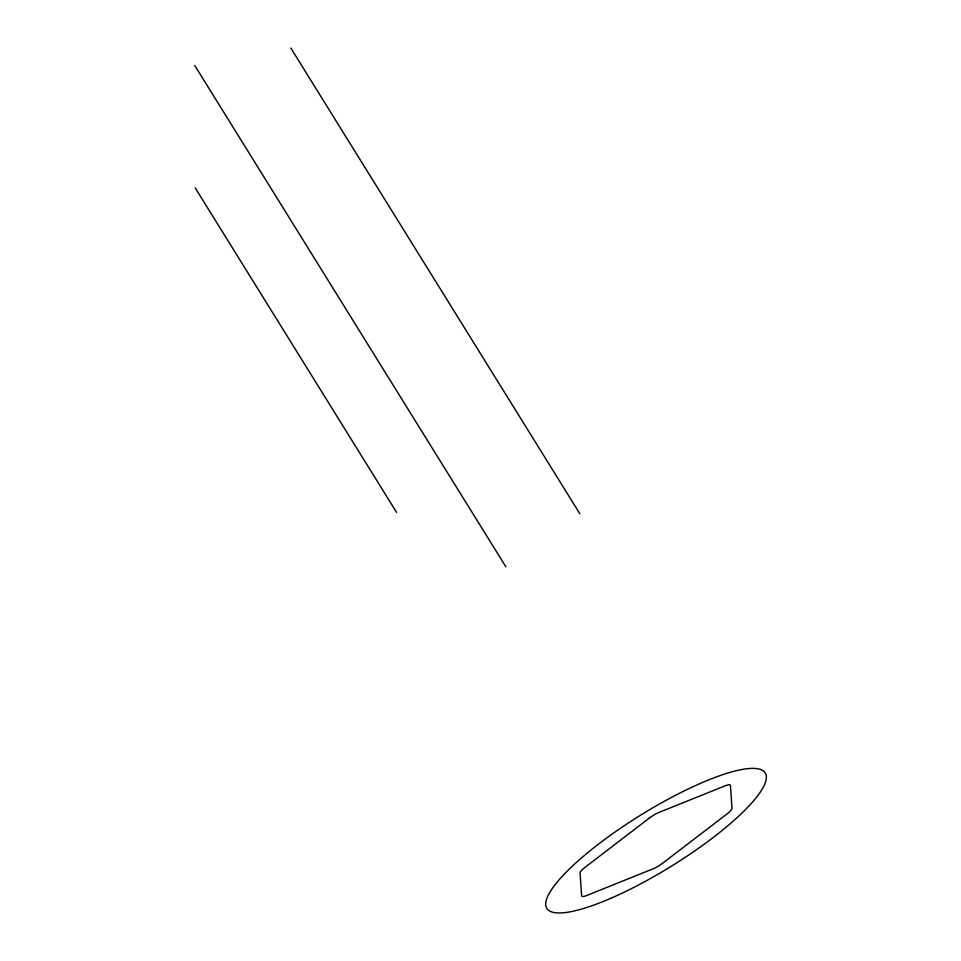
<?xml version="1.0" encoding="UTF-8"?>
<svg xmlns="http://www.w3.org/2000/svg" width="961" height="961" viewBox="0 0 961 961"><rect width="100%" height="100%" fill="white"/><g stroke="black" fill="none" stroke-linecap="round" stroke-linejoin="round"><path stroke-width="1.44" d="M290.823 48.05L579.855 513.751M194.699 65.396L505.894 566.822M195.287 188.032L396.569 512.357M649.288 818.123L584.913 867.435A11.676 2.703 -31.8 0 0 580.072 872.972L581.633 895.76A11.676 2.703 -31.8 0 0 586.823 895.472L652.759 868.948A11.676 2.703 -31.8 0 0 662.778 863.122L727.165 813.823A11.676 2.703 -31.8 0 0 731.994 808.273L730.444 785.485A11.676 2.703 -31.8 0 0 725.255 785.774L659.318 812.297A11.676 2.703 -31.8 0 0 649.288 818.123M611.773 897.886A128.486 29.791 -31.8 0 0 765.653 773.725A128.486 29.791 -31.8 0 0 590.679 850.269A128.486 29.791 -31.8 0 0 611.773 897.886"/></g></svg>
